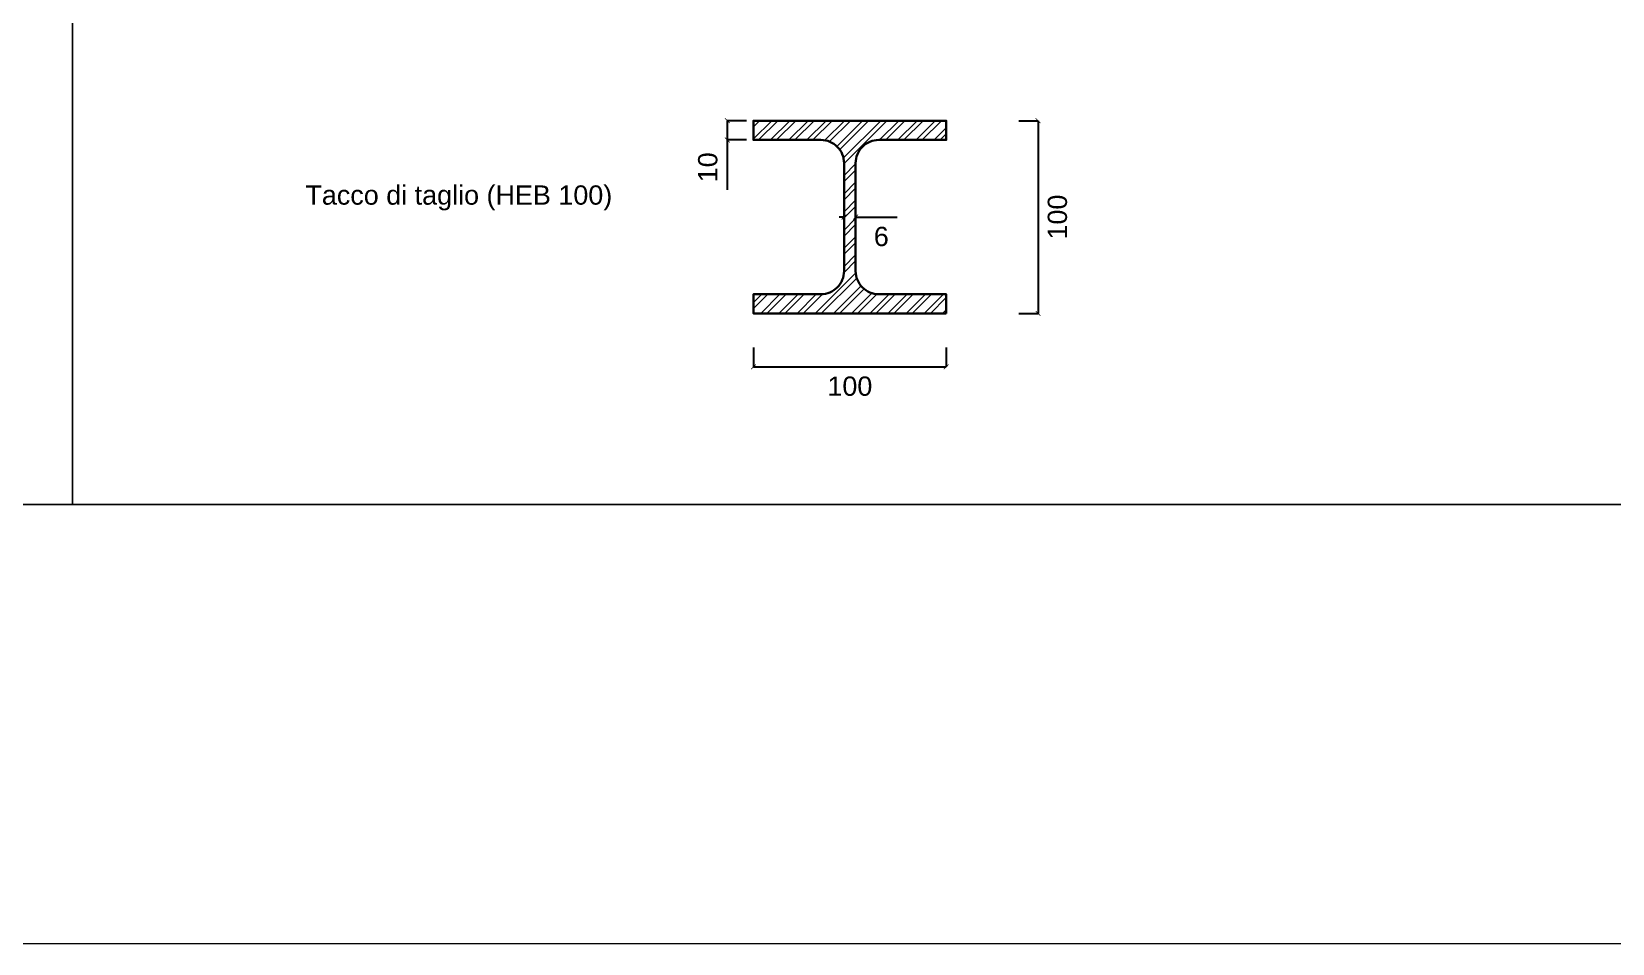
# Model space of a CAD drawing. Header units: millimetres. Extents: x 1415 to 3549, y 2194 to 4677.
# Drawn here: x 1790.36 to 1791.179, y 2311.981 to 2312.454 of the extents above; entities that cross this region are included whole.
import ezdxf

# ---------------------------------------------------------------- set-up
doc = ezdxf.new("R2010")
doc.units = ezdxf.units.MM
doc.linetypes.add('DASHDOT', pattern=[1, 0.5, -0.25, 0, -0.25])
doc.layers.get('0').update_dxf_attribs({"plot": 0})
for name, color, linetype, lineweight in [('Layer3', 7, 'Continuous', 15), ('Layer4', 7, 'Continuous', 15), ('quote', 252, 'Continuous', 5), ('sezionato particolari', 7, 'Continuous', 30)]:
    doc.layers.add(name, color=color, linetype=linetype, lineweight=lineweight)
doc.layers.add('retini', color=7, linetype='DASHDOT', lineweight=9, true_color=0x636466)
doc.styles.get("Standard").update_dxf_attribs({"font": 'arial.ttf'})
doc.dimstyles.new('quote acciaio', dxfattribs={"dimtxt": 0.01, "dimasz": 0.0025, "dimexe": 0, "dimexo": 0, "dimgap": 0.005, "dimtad": 2, "dimdec": 0, "dimlfac": 1000, "dimzin": 0, "dimdsep": 46, "dimtxsty": 'Standard', "dimblk": 'ARCHTICK', "dimcen": 0, "dimclre": 252, "dimadec": 0, "dimazin": 0, "dimtfac": 1, "dimtdec": 0, "dimtofl": 0, "dimtmove": 0, "dimatfit": 3, "dimfxl": 0.01, "dimfxlon": 1, "dimtolj": 1, "dimtzin": 0, "dimarcsym": 0})

# ---------------------------------------------------------------- blocks, each defined once
blk = doc.blocks.new('_ArchTick')
at = {"color": 0, "linetype": 'ByBlock', "const_width": 0.15}
blk.add_lwpolyline([(-0.5, -0.5), (0.5, 0.5)], dxfattribs=at)
blk = doc.blocks.new('*D945')
at = {"layer": 'Defpoints', "color": 0, "transparency": 16777216}
for p in [(1790.83394, 2312.40826), (1790.83394, 2312.30826), (1790.88153, 2312.30826)]:
    blk.add_point(p, dxfattribs=at)
at = {"layer": 'quote', "color": 252, "lineweight": -2, "transparency": 16777216}
for p, q in [((1790.87153, 2312.40826), (1790.88153, 2312.40826)), ((1790.87153, 2312.30826), (1790.88153, 2312.30826))]:
    blk.add_line(p, q, dxfattribs=at)
at = {"layer": 'quote', "color": 0, "linetype": 'Continuous', "lineweight": -2, "transparency": 16777216}
blk.add_line((1790.88153, 2312.40826), (1790.88153, 2312.30826), dxfattribs=at)
at = {"layer": 'quote', "color": 0, "lineweight": -2, "transparency": 16777216, "xscale": 0.0025, "yscale": 0.0025, "zscale": 0.0025}
for p, rotation in [((1790.88153, 2312.40826), 90), ((1790.88153, 2312.30826), 270)]:
    blk.add_blockref('_ArchTick', p, dxfattribs=dict(at, rotation=rotation))
at = {"layer": 'quote', "color": 0, "transparency": 16777216, "insert": (1790.89163, 2312.35826), "char_height": 0.01, "attachment_point": 5, "rotation": 90}
blk.add_mtext('\\A1;100', dxfattribs=at)
blk = doc.blocks.new('*D946')
at = {"layer": 'Defpoints', "color": 0, "transparency": 16777216}
for p in [(1790.73394, 2312.30826), (1790.83394, 2312.30826), (1790.83394, 2312.28059)]:
    blk.add_point(p, dxfattribs=at)
at = {"layer": 'quote', "color": 252, "lineweight": -2, "transparency": 16777216}
for p, q in [((1790.73394, 2312.29059), (1790.73394, 2312.28059)), ((1790.83394, 2312.29059), (1790.83394, 2312.28059))]:
    blk.add_line(p, q, dxfattribs=at)
at = {"layer": 'quote', "color": 0, "linetype": 'Continuous', "lineweight": -2, "transparency": 16777216}
blk.add_line((1790.73394, 2312.28059), (1790.83394, 2312.28059), dxfattribs=at)
at = {"layer": 'quote', "color": 0, "lineweight": -2, "transparency": 16777216, "xscale": 0.0025, "yscale": 0.0025, "zscale": 0.0025, "rotation": 180}
blk.add_blockref('_ArchTick', (1790.73394, 2312.28059), dxfattribs=at)
at = {"layer": 'quote', "color": 0, "lineweight": -2, "transparency": 16777216, "xscale": 0.0025, "yscale": 0.0025, "zscale": 0.0025}
blk.add_blockref('_ArchTick', (1790.83394, 2312.28059), dxfattribs=at)
at = {"layer": 'quote', "color": 0, "transparency": 16777216, "insert": (1790.78394, 2312.27049), "char_height": 0.01, "attachment_point": 5}
blk.add_mtext('\\A1;100', dxfattribs=at)
blk = doc.blocks.new('*D947')
at = {"layer": 'Defpoints', "color": 0, "transparency": 16777216}
for p in [(1790.73394, 2312.40826), (1790.72038, 2312.39826), (1790.73394, 2312.39826)]:
    blk.add_point(p, dxfattribs=at)
at = {"layer": 'quote', "color": 252, "lineweight": -2, "transparency": 16777216}
for p, q in [((1790.73038, 2312.40826), (1790.72038, 2312.40826)), ((1790.73038, 2312.39826), (1790.72038, 2312.39826))]:
    blk.add_line(p, q, dxfattribs=at)
at = {"layer": 'quote', "color": 0, "linetype": 'Continuous', "lineweight": -2, "transparency": 16777216}
for p, q in [((1790.72038, 2312.40826), (1790.72038, 2312.39826)), ((1790.72038, 2312.39826), (1790.72038, 2312.37241))]:
    blk.add_line(p, q, dxfattribs=at)
at = {"layer": 'quote', "color": 0, "lineweight": -2, "transparency": 16777216, "xscale": 0.0025, "yscale": 0.0025, "zscale": 0.0025}
for p, rotation in [((1790.72038, 2312.40826), 90), ((1790.72038, 2312.39826), 270)]:
    blk.add_blockref('_ArchTick', p, dxfattribs=dict(at, rotation=rotation))
at = {"layer": 'quote', "color": 0, "transparency": 16777216, "insert": (1790.71028, 2312.38408), "char_height": 0.01, "attachment_point": 5, "rotation": 90}
blk.add_mtext('\\A1;10', dxfattribs=at)
blk = doc.blocks.new('*D948')
at = {"layer": 'Defpoints', "color": 0, "transparency": 16777216}
for p in [(1790.78094, 2312.35826), (1790.78694, 2312.35826), (1790.78694, 2312.35826)]:
    blk.add_point(p, dxfattribs=at)
at = {"layer": 'quote', "color": 0, "linetype": 'Continuous', "lineweight": -2, "transparency": 16777216}
for p, q in [((1790.78094, 2312.35826), (1790.77844, 2312.35826)), ((1790.78694, 2312.35826), (1790.80854, 2312.35826))]:
    blk.add_line(p, q, dxfattribs=at)
at = {"layer": 'quote', "color": 0, "lineweight": -2, "transparency": 16777216, "xscale": 0.0025, "yscale": 0.0025, "zscale": 0.0025}
blk.add_blockref('_ArchTick', (1790.78094, 2312.35826), dxfattribs=at)
at = {"layer": 'quote', "color": 0, "lineweight": -2, "transparency": 16777216, "xscale": 0.0025, "yscale": 0.0025, "zscale": 0.0025, "rotation": 180}
blk.add_blockref('_ArchTick', (1790.78694, 2312.35826), dxfattribs=at)
at = {"layer": 'quote', "color": 0, "transparency": 16777216, "insert": (1790.80024, 2312.34815), "char_height": 0.01, "attachment_point": 5}
blk.add_mtext('\\A1;6', dxfattribs=at)

msp = doc.modelspace()

# ---------------------------------------------------------------- hatches: boundary and pattern name
at = {"layer": 'retini', "lineweight": 15}
h = msp.add_hatch(dxfattribs=at)
h.set_pattern_fill('AR-SAND', color=256, scale=0.0001)
h.set_pattern_definition([(37.5, (0, 0), (-0.0001600031296, 0.0048941323733), [0, -0.0038608, 0, -0.004318, 0, -0.0041275]), (7.5, (0, 0), (0.004495232831, 0.007168251006), [0, -0.0020828, 0, -0.0034798, 0, -0.0013335]), (327.5, (-0.003124, 0), (0.0079099237024, 1.4371847e-05), [0, -0.00127, 0, -0.004572, 0, -0.005969]), (317.5, (-0.003124, 0), (0.007635564525, 0.002229293233), [0, -0.000635, 0, -0.0029972, 0, -0.003429])])
h.paths.add_polyline_path([(1790.68272, 2312.874, -0.018344), (1790.68317, 2312.8743), (1790.68482, 2312.87539), (1790.62004, 2312.87539), (1790.60004, 2312.87539), (1790.58004, 2312.85539), (1790.67004, 2312.85539), (1790.67004, 2312.70539), (1790.69004, 2312.70539), (1790.69004, 2312.85939), (1790.68482, 2312.85939), (1790.68317, 2312.86049, -0.018344), (1790.68272, 2312.86079)])
h.paths.add_polyline_path([(1790.95004, 2312.87539), (1790.93004, 2312.87539), (1790.86526, 2312.87539), (1790.86691, 2312.8743, -0.018344), (1790.86736, 2312.874), (1790.86736, 2312.86079, -0.018344), (1790.86691, 2312.86049), (1790.86526, 2312.85939), (1790.86004, 2312.85939), (1790.86004, 2312.70539), (1790.88004, 2312.70539), (1790.88004, 2312.85539), (1790.97004, 2312.85539)])
h.paths.add_polyline_path([(1790.72504, 2312.87539), (1790.71526, 2312.87539), (1790.71691, 2312.8743, -0.018344), (1790.71736, 2312.874), (1790.71736, 2312.86079, -0.018344), (1790.71691, 2312.86049), (1790.71526, 2312.85939), (1790.71004, 2312.85939), (1790.71004, 2312.70539), (1790.73004, 2312.70539), (1790.77504, 2312.70539), (1790.82004, 2312.70539), (1790.84004, 2312.70539), (1790.84004, 2312.85939), (1790.83482, 2312.85939), (1790.83317, 2312.86049, -0.018344), (1790.83272, 2312.86079), (1790.83272, 2312.874, -0.018344), (1790.83317, 2312.8743), (1790.83482, 2312.87539), (1790.82504, 2312.87539), (1790.82504, 2312.77539), (1790.72504, 2312.77539)])
h.paths.add_polyline_path([(1791.29354, 2312.77279), (1791.31408, 2312.77279), (1791.31408, 2312.79339), (1791.29354, 2312.79339)], flags=9)
h.paths.add_polyline_path([(1791.40464, 2312.80268), (1791.43295, 2312.80268), (1791.43295, 2312.82329), (1791.40464, 2312.82329)], flags=9)
h.paths.add_polyline_path([(1791.24396, 2312.63973), (1791.24396, 2312.66803), (1791.22335, 2312.66803), (1791.22335, 2312.63973)], flags=9)
h.paths.add_polyline_path([(1791.20701, 2312.54519), (1791.20701, 2312.5735), (1791.1864, 2312.5735), (1791.1864, 2312.54519)], flags=9)
h.paths.add_polyline_path([(1791.41502, 2313.06731), (1791.44333, 2313.06731), (1791.44333, 2313.08791), (1791.41502, 2313.08791)], flags=9)
h.paths.add_polyline_path([(1790.76101, 2313.13372), (1790.78932, 2313.13372), (1790.78932, 2313.15432), (1790.76101, 2313.15432)], flags=9)
h.paths.add_polyline_path([(1790.78563, 2313.04071), (1790.7984, 2313.04071), (1790.7984, 2313.06131), (1790.78563, 2313.06131)], flags=9)
h.paths.add_polyline_path([(1790.59842, 2312.94081), (1790.59842, 2312.96912), (1790.57782, 2312.96912), (1790.57782, 2312.94081)], flags=9)
h.paths.add_polyline_path([(1790.59842, 2312.87525), (1790.59842, 2312.89579), (1790.57782, 2312.89579), (1790.57782, 2312.87525)], flags=9)
h.paths.add_polyline_path([(1790.61017, 2313.03244), (1790.63071, 2313.03244), (1790.63071, 2313.05305), (1790.61017, 2313.05305)], flags=9)
h.paths.add_polyline_path([(1790.64982, 2313.17595), (1790.67036, 2313.17595), (1790.67036, 2313.19656), (1790.64982, 2313.19656)], flags=9)
h.paths.add_polyline_path([(1790.76046, 2313.17595), (1790.78877, 2313.17595), (1790.78877, 2313.19656), (1790.76046, 2313.19656)], flags=9)
h.paths.add_polyline_path([(1790.87982, 2313.17595), (1790.90036, 2313.17595), (1790.90036, 2313.19656), (1790.87982, 2313.19656)], flags=9)
h.paths.add_polyline_path([(1790.75237, 2312.6305), (1790.75237, 2312.6588), (1790.73177, 2312.6588), (1790.73177, 2312.6305)], flags=9)
h.paths.add_polyline_path([(1790.79552, 2312.81081), (1790.79552, 2312.83912), (1790.77491, 2312.83912), (1790.77491, 2312.81081)], flags=25)
h.paths.add_polyline_path([(1790.95275, 2313.0634), (1791.01367, 2313.0634), (1791.01367, 2313.08401), (1790.95275, 2313.08401)], flags=9)
h.paths.add_polyline_path([(1790.93349, 2313.01707), (1791.17451, 2313.01707), (1791.17451, 2313.03768), (1790.93349, 2313.03768)], flags=9)
h.paths.add_polyline_path([(1791.01532, 2312.85632), (1791.12592, 2312.85632), (1791.12592, 2312.87693), (1791.01532, 2312.87693)], flags=9)
h.paths.add_polyline_path([(1790.97828, 2312.91623), (1791.12536, 2312.91623), (1791.12536, 2312.93684), (1790.97828, 2312.93684)], flags=9)
h.paths.add_polyline_path([(1790.51847, 2312.74395), (1790.61588, 2312.74395), (1790.61588, 2312.78126), (1790.51847, 2312.78126)], flags=9)
h.paths.add_polyline_path([(1790.91085, 2312.6452), (1791.00128, 2312.6452), (1791.00128, 2312.68265), (1790.91085, 2312.68265)], flags=9)
h.paths.add_polyline_path([(1790.43549, 2312.51168), (1790.44717, 2312.49023), (1790.46298, 2312.49884), (1790.45131, 2312.52029)], flags=9)
h.paths.add_polyline_path([(1790.40621, 2313.4842), (1790.62788, 2313.4842), (1790.62788, 2313.52164), (1790.40621, 2313.52164)], flags=9)
h.paths.add_polyline_path([(1790.45953, 2312.60977), (1790.6035, 2312.60977), (1790.6035, 2312.64709), (1790.45953, 2312.64709)], flags=9)
h.paths.add_polyline_path([(1790.89903, 2313.37471), (1791.12071, 2313.37471), (1791.12071, 2313.41216), (1790.89903, 2313.41216)], flags=9)
h.paths.add_polyline_path([(1790.49913, 2312.35907), (1790.66331, 2312.35907), (1790.66331, 2312.37968), (1790.49913, 2312.37968)], flags=9)
h.paths.add_polyline_path([(1791.34896, 2312.83858), (1791.51429, 2312.83858), (1791.51429, 2312.85919), (1791.34896, 2312.85919)], flags=9)
h.paths.add_polyline_path([(1791.33447, 2314.03843), (1791.45205, 2314.03843), (1791.45205, 2314.05904), (1791.33447, 2314.05904)], flags=9)
h.paths.add_polyline_path([(1790.72609, 2313.21243), (1790.81961, 2313.21243), (1790.81961, 2313.23304), (1790.72609, 2313.23304)], flags=9)
h.paths.add_polyline_path([(1791.35754, 2313.43502), (1791.37189, 2313.43502), (1791.37189, 2313.45563), (1791.35754, 2313.45563)], flags=9)
h.paths.add_polyline_path([(1791.35695, 2313.98466), (1791.37131, 2313.98466), (1791.37131, 2314.00527), (1791.35695, 2314.00527)], flags=9)
h.paths.add_polyline_path([(1791.62959, 2313.73092), (1791.62959, 2313.74524), (1791.60898, 2313.74524), (1791.60898, 2313.73092)], flags=9)
h.paths.add_polyline_path([(1791.22771, 2313.73034), (1791.22771, 2313.74466), (1791.2071, 2313.74466), (1791.2071, 2313.73034)], flags=9)
h.paths.add_polyline_path([(1790.68429, 2314.03356), (1790.77778, 2314.03356), (1790.77778, 2314.05416), (1790.68429, 2314.05416)], flags=9)
h.paths.add_polyline_path([(1791.3235, 2313.33826), (1791.53463, 2313.33826), (1791.53463, 2313.35886), (1791.3235, 2313.35886)], flags=9)
h.paths.add_polyline_path([(1790.83508, 2314.08605), (1791.34188, 2314.08605), (1791.34188, 2314.15044), (1790.83508, 2314.15044)], flags=9)
at = {"layer": 'retini', "transparency": 33554687}
h = msp.add_hatch(dxfattribs=at)
h.set_pattern_fill('ANSI32', color=256, scale=0.0007)
h.set_pattern_definition([(45, (0, 0), (-0.004714634464, 0.004714634464), []), (45, (0.003143, 0), (-0.004714634464, 0.004714634464), [])])
h.paths.add_polyline_path([(1790.83394, 2312.40826), (1790.73394, 2312.40826), (1790.73394, 2312.39826), (1790.76894, 2312.39826, -0.414214), (1790.78094, 2312.38626), (1790.78094, 2312.33026, -0.414214), (1790.76894, 2312.31826), (1790.73394, 2312.31826), (1790.73394, 2312.30826), (1790.83394, 2312.30826), (1790.83394, 2312.31826), (1790.79894, 2312.31826, -0.414214), (1790.78694, 2312.33026), (1790.78694, 2312.38626, -0.414214), (1790.79894, 2312.39826), (1790.83394, 2312.39826)])

# ---------------------------------------------------------------- linework, layer by layer
at = {"layer": 'Layer3'}
for points in [[(1788.7096, 2314.18968), (1790.38074, 2314.18968), (1790.38074, 2312.20923), (1788.7096, 2312.20923)], [(1790.38074, 2314.18968), (1791.6796, 2314.18968), (1791.6796, 2312.20923), (1790.38074, 2312.20923)]]:
    msp.add_lwpolyline(points, close=True, dxfattribs=at)
msp.add_lwpolyline([(1788.7096, 2312.20923), (1791.6796, 2312.20923)], dxfattribs=at)
at = {"layer": 'Layer4'}
msp.add_lwpolyline([(1791.9107, 2314.41963), (1781.69514, 2314.41963), (1781.69514, 2311.98149), (1791.9107, 2311.98149)], close=True, dxfattribs=at)
at = {"layer": 'sezionato particolari'}
msp.add_lwpolyline([(1790.83394, 2312.30826), (1790.73394, 2312.30826), (1790.73394, 2312.31826), (1790.76894, 2312.31826, 0.414214), (1790.78094, 2312.33026), (1790.78094, 2312.38626, 0.414214), (1790.76894, 2312.39826), (1790.73394, 2312.39826), (1790.73394, 2312.40826), (1790.83394, 2312.40826), (1790.83394, 2312.39826), (1790.79894, 2312.39826, 0.414214), (1790.78694, 2312.38626), (1790.78694, 2312.33026, 0.414214), (1790.79894, 2312.31826), (1790.83394, 2312.31826)], format="xyb", close=True, dxfattribs=at)

# ---------------------------------------------------------------- texts
at = {"layer": 'Layer4', "insert": (1790.48983, 2312.3747), "char_height": 0.01, "attachment_point": 1}
msp.add_mtext_dynamic_manual_height_columns('\\pxqc;Tacco di taglio (HEB 100)', width=0.1825917, gutter_width=12.5, heights=[0], dxfattribs=at)

# ---------------------------------------------------------------- dimensions: what is measured, and where the dimension line sits
at = {"layer": 'quote'}
for base, p1, p2, picture, middle in [((1790.72038, 2312.39826), (1790.73394, 2312.40826), (1790.73394, 2312.39826), '*D947', (1790.71028, 2312.38408)), ((1790.88153, 2312.30826), (1790.83394, 2312.40826), (1790.83394, 2312.30826), '*D945', (1790.89163, 2312.35826))]:
    dim = msp.add_linear_dim(base=base, p1=p1, p2=p2, angle=90, dimstyle='quote acciaio', dxfattribs=at)
    dim.commit()
    dim.dimension.update_dxf_attribs({"geometry": picture, "text_midpoint": middle})
for base, p1, p2, picture, middle in [((1790.78694, 2312.35826), (1790.78094, 2312.35826), (1790.78694, 2312.35826), '*D948', (1790.80024, 2312.34815)), ((1790.83394, 2312.28059), (1790.73394, 2312.30826), (1790.83394, 2312.30826), '*D946', (1790.78394, 2312.27049))]:
    dim = msp.add_linear_dim(base=base, p1=p1, p2=p2, dimstyle='quote acciaio', dxfattribs=at)
    dim.commit()
    dim.dimension.update_dxf_attribs({"geometry": picture, "text_midpoint": middle})

doc.saveas('drawing.dxf')
